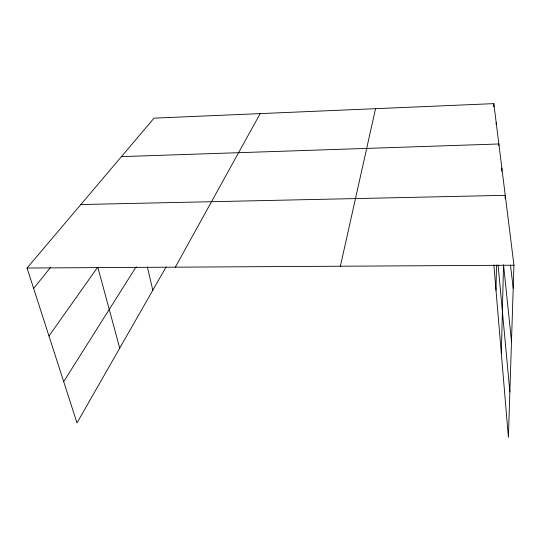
<?xml version="1.0" encoding="UTF-8"?>
<svg xmlns="http://www.w3.org/2000/svg" width="541" height="541" viewBox="0 0 541 541"><rect width="100%" height="100%" fill="white"/><g stroke="black" fill="none" stroke-linecap="round" stroke-linejoin="round"><path stroke-width="0.81" d="M493.777 106.949L493.832 103.622L154.043 118.148L27.05 268.025L77.005 422.927L166.155 266.862M496.171 124.322L496.205 122.665M496.002 290.213L496.489 265.009M498.822 145.637L498.856 143.98L121.448 156.619M501.778 171.335L501.852 168.021M501.345 353.645L503.536 264.677L511.495 341.385M505.166 198.662L505.247 195.328L80.839 204.545M493.832 103.622L513.95 265.225L508.398 437.378L493.879 265.049M340.377 266.226L375.542 108.68M175.338 267.173L260.18 113.61M63.682 381.621L136.224 266.706M48.981 336.022L97.285 267.754M33.65 288.488L50.475 267.491M27.05 268.025L513.95 265.225M97.989 267.883L119.723 348.147M147.314 266.841L152.805 290.233M510.494 265.178L513.206 288.238M498.092 264.982L509.865 391.934"/></g></svg>
